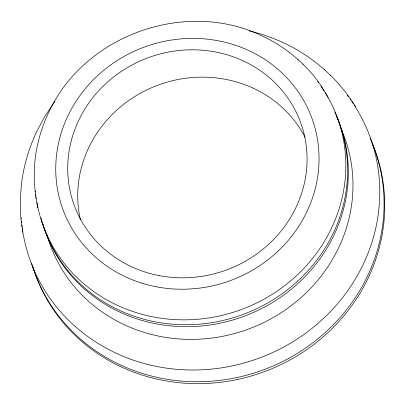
<?xml version="1.0" encoding="UTF-8"?>
<svg xmlns="http://www.w3.org/2000/svg" width="405" height="405" viewBox="0 0 405 405"><rect width="100%" height="100%" fill="white"/><g stroke="black" fill="none" stroke-linecap="round" stroke-linejoin="round"><path stroke-width="0.61" d="M53.506 103.356L44.813 116.483L36.982 131.078C28.887 148.033 23.525 166.293 21.343 184.958L20.25 201.224L20.751 217.08M53.865 102.835L55.019 101.331M249.105 30.876C261.144 33.656 272.838 37.837 284.032 43.052L284.29 43.173C310.939 55.779 334.302 75.36 350.988 99.696M328.187 97.372L320.765 85.334C306.296 64.238 286.046 47.253 262.936 36.323L262.678 36.207C186.219 -1.331 84.468 34.931 48.792 112.236L48.676 112.489C41.664 127.18 37.017 142.995 35.124 159.17L34.46 166.425L34.222 180.195L35.372 194.309L37.812 207.79M330.318 75.133L330.591 75.391M302.818 64.015L303.092 64.273M324.486 69.69L324.754 69.944M297.766 59.302L298.034 59.55M351.236 100.055L355.544 106.692M22.842 233.204L20.792 217.51M372.008 142.919A180.762 169.644 -20.1 0 1 262.799 372.251A180.762 169.644 -20.1 0 1 32.456 265.548M80.377 219.596A120.533 113.116 -20.1 0 1 158.477 84.954A120.533 113.116 -20.1 0 1 305.092 137.255M354.223 105.082A180.797 169.68 -20.1 0 1 262.956 356.663A180.797 169.68 -20.1 0 1 23.429 235.34M23.323 234.743A180.797 169.68 -20.1 0 1 23.004 232.946M22.807 231.741A180.797 169.68 -20.1 0 1 22.619 230.541M22.437 229.336A180.797 169.68 -20.1 0 1 22.265 228.126M22.103 226.921A180.797 169.68 -20.1 0 1 21.875 225.109M21.607 222.684A180.797 169.68 -20.1 0 1 21.485 221.469M21.268 219.039A180.797 169.68 -20.1 0 1 21.176 217.824M347.222 95.094A180.797 169.68 -20.1 0 1 348.32 96.562M350.112 99.028A180.797 169.68 -20.1 0 1 350.816 100.025M351.859 101.528A180.797 169.68 -20.1 0 1 353.221 103.553M325.372 92.927A156.694 147.055 -20.1 0 1 249.51 306.251A156.694 147.055 -20.1 0 1 40.009 215.956M39.842 215.359A156.694 147.055 -20.1 0 1 36.906 202.621M36.192 198.313A156.694 147.055 -20.1 0 1 36.015 197.078M35.848 195.843A156.694 147.055 -20.1 0 1 35.691 194.602M35.412 192.122A156.694 147.055 -20.1 0 1 35.291 190.882M317.616 81.592A156.694 147.055 -20.1 0 1 318.37 82.595M320.927 86.143A156.694 147.055 -20.1 0 1 324.046 90.816M334.813 112.079A156.694 147.055 -20.1 0 1 241.744 314.913A156.694 147.055 -20.1 0 1 40.976 217.839M341.197 129.003A156.694 147.055 -20.1 0 1 247.728 329.341A156.694 147.055 -20.1 0 1 47.329 236.095M47.157 235.497A156.694 147.055 -20.1 0 1 46.661 233.7M336.302 115.734A156.694 147.055 -20.1 0 1 243.081 316.639A156.694 147.055 -20.1 0 1 42.51 222.796M371.567 141.512A180.797 169.68 -20.1 0 1 261.488 370.545A180.797 169.68 -20.1 0 1 31.534 263.022M370.362 138.723A180.797 169.68 -20.1 0 1 371.329 140.95M159.226 275.633A120.533 113.116 -20.1 0 0 302.211 127.19A120.533 113.116 -20.1 0 0 100.744 88.614A120.533 113.116 -20.1 0 0 159.226 275.633M156.411 286.816A132.587 124.431 -20.1 0 0 313.693 123.525A132.587 124.431 -20.1 0 0 92.077 81.091A132.587 124.431 -20.1 0 0 156.411 286.816"/></g></svg>
